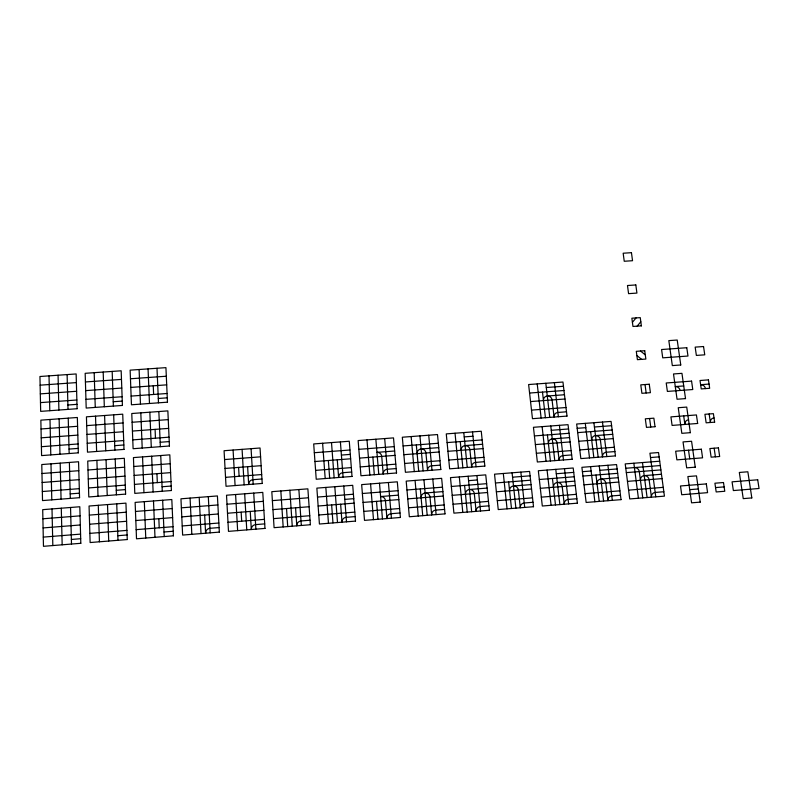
<?xml version="1.0" encoding="UTF-8"?>
<svg xmlns="http://www.w3.org/2000/svg" width="799" height="799" viewBox="0 0 799 799"><rect width="100%" height="100%" fill="white"/><g stroke="black" fill="none" stroke-linecap="round" stroke-linejoin="round"><path stroke-width="1.2" d="M632.418 322.327L636.054 317.922M637.163 326.162L640.808 321.747M43.086 527.929L80.309 524.963M89.588 524.224L126.592 521.278M135.82 520.539L172.614 517.612M181.792 516.873L218.377 513.967M227.495 513.238L263.88 510.341M272.948 509.612L309.123 506.736M318.142 506.017L354.107 503.15M363.076 502.431L398.841 499.585M407.76 498.876L443.325 496.039M452.194 495.33L487.56 492.514M496.379 491.814L531.545 489.008M540.314 488.309L575.29 485.522M584.009 484.833L618.796 482.057M627.465 481.368L662.051 478.611M43.276 537.108L80.559 534.112M89.858 533.372L126.921 530.396M136.16 529.657L173.023 526.691M182.212 525.962L218.856 523.015M227.995 522.286L264.429 519.36M273.518 518.631L309.742 515.725M318.781 514.995L354.806 512.109M363.785 511.39L399.61 508.514M408.549 507.794L444.164 504.938M453.053 504.229L488.469 501.382M497.308 500.673L532.534 497.847M541.313 497.148L576.339 494.331M585.078 493.632L619.914 490.836M628.593 490.137L663.24 487.36M71.371 539.455L80.689 538.706M117.833 535.71L127.091 534.97M164.015 531.994L173.223 531.255M219.096 527.56L209.947 528.299A4.644 4.504 -40.8 0 0 205.593 533.213L204.674 515.055M264.709 523.884L255.61 524.613A4.604 4.504 -41.3 0 0 251.315 529.517L250.257 511.42M310.062 520.229L301.013 520.958A4.564 4.504 -42.3 0 0 296.789 525.842L295.57 507.814M355.156 516.603L346.157 517.323A4.534 4.514 -47.2 0 0 341.992 522.196L340.634 504.219M399.999 512.988L391.051 513.707A4.514 4.494 56.5 0 0 386.946 518.561L385.448 500.653A4.494 4.474 29.2 0 0 380.604 496.549L398.461 495.13M444.594 509.402L435.695 510.112A4.514 4.454 52 0 0 431.65 514.946L430.002 497.098A4.484 4.434 43.8 0 0 425.158 493.013A4.484 4.434 43.8 0 0 421.113 497.807M488.928 505.827L480.079 506.546A4.514 4.414 50.9 0 0 476.104 511.35L474.316 493.572A4.494 4.404 46.2 0 0 469.452 489.497A4.494 4.404 46.2 0 0 465.477 494.271M533.023 502.281L524.224 502.99A4.514 4.375 50.4 0 0 520.299 507.784L518.381 490.057A4.494 4.365 47.1 0 0 513.507 486.002A4.494 4.365 47.1 0 0 509.582 490.766M576.868 498.746L568.119 499.455A4.514 4.335 50.1 0 0 564.254 504.229L562.196 486.571A4.494 4.325 47.5 0 0 557.312 482.516A4.494 4.325 47.5 0 0 553.447 487.27M620.473 495.24L611.764 495.939A4.514 4.305 49.8 0 0 607.969 500.703L605.772 483.095A4.494 4.285 47.7 0 0 600.878 479.06A4.494 4.285 47.7 0 0 597.073 483.794M663.829 491.745L655.18 492.444A4.514 4.265 49.6 0 0 651.435 497.188L649.098 479.65A4.494 4.255 47.9 0 0 644.194 475.625A4.494 4.255 47.9 0 0 640.448 480.339M689.737 489.657L698.346 488.968M715.544 487.58L724.134 486.891M650.506 457.547L659.105 456.868M659.694 461.203L625.208 463.909L629.732 498.936L664.428 496.139L658.526 452.544L649.927 453.213L655.769 496.838M468.574 480.658L477.393 479.959M512.559 477.193L530.087 475.814M556.294 473.747L573.722 472.369M582.421 471.68L591.11 471.001M599.789 470.311L617.118 468.953M625.777 468.264L660.284 465.547M42.896 518.781L80.06 515.844M89.318 515.105L126.262 512.189M135.48 511.46L172.214 508.554M181.373 507.824L217.897 504.938M227.006 504.219L263.32 501.343M272.379 500.623L308.494 497.767M317.493 497.058L353.408 494.221M362.366 493.512L398.072 490.686M406.971 489.977L442.486 487.17M451.335 486.471L486.651 483.675M495.45 482.986L530.566 480.199M539.325 479.51L574.241 476.753M582.95 476.064L617.677 473.318M626.336 472.628L660.873 469.892M344.788 499.395L353.757 498.676M425.158 493.013L442.906 491.605M469.452 489.497L487.1 488.089M513.507 486.002L531.055 484.603M557.312 482.516L574.771 481.138M600.878 479.06L618.236 477.682M644.204 475.625L661.462 474.256M41.957 473.507L78.811 470.691M88 469.992L124.644 467.195M133.783 466.496L170.217 463.72M224.559 459.565L260.594 456.818M314.327 452.723L349.952 449.997M358.841 449.328L394.267 446.621M403.096 445.942L438.331 443.255M447.11 442.586L482.147 439.909M534.411 435.924L569.058 433.278M577.697 432.619L612.164 429.992M341.403 455.07L350.302 454.391M394.646 450.996L376.938 452.354A4.454 4.404 11.8 0 1 381.732 456.399L383.21 474.017A4.464 4.424 20.1 0 1 387.285 469.253L396.164 468.564M417.118 453.672A4.444 4.375 27.7 0 1 421.133 448.968L438.741 447.62M461.133 450.296A4.444 4.345 35.2 0 1 465.078 445.602L482.596 444.254M548.424 443.585A4.434 4.275 41.2 0 1 552.259 438.921L569.577 437.592M591.709 440.259A4.434 4.235 42.5 0 1 595.485 435.615L612.713 434.296M42.147 482.496L79.061 479.66M88.26 478.951L124.964 476.134M134.112 475.425L170.616 472.628M225.048 468.444L261.133 465.667M314.956 461.532L350.641 458.786M359.54 458.107L395.026 455.38M403.865 454.691L439.15 451.984M447.949 451.305L483.045 448.609M535.39 444.584L570.096 441.917M578.746 441.258L613.262 438.601M42.337 491.525L79.311 488.658M88.529 487.949L125.293 485.103M134.452 484.394L171.006 481.557M225.538 477.343L261.682 474.546M315.595 470.371L351.33 467.605M360.239 466.916L395.785 464.159M404.644 463.47L439.979 460.733M448.798 460.054L483.944 457.338M536.369 453.273L571.125 450.586M579.794 449.917L614.361 447.24M70.192 493.892L79.431 493.173M116.264 490.306L125.453 489.597M162.077 486.751L171.206 486.042M261.952 478.991L252.923 479.69A4.554 4.454 -30.1 0 0 248.669 484.504L247.62 466.706M351.68 472.019L342.751 472.708A4.484 4.444 -9.5 0 0 338.616 477.492L337.278 459.815M440.399 465.128L431.57 465.807A4.464 4.395 34.7 0 0 427.555 470.551L425.937 453.003A4.444 4.375 27.7 0 0 421.133 448.968M484.394 461.702L475.615 462.391A4.454 4.355 40 0 0 471.66 467.115L469.902 449.617A4.444 4.345 35.2 0 0 465.078 445.602M571.645 454.931L562.965 455.6A4.454 4.285 43.9 0 0 559.13 460.294L557.093 442.916A4.434 4.275 41.2 0 0 552.259 438.921M614.91 451.565L606.271 452.234A4.464 4.255 44.7 0 0 602.496 456.908L600.329 439.59A4.434 4.235 42.5 0 0 595.485 435.615M41.408 446.701L78.072 443.954M87.221 443.275L123.685 440.559M132.774 439.879L169.028 437.173M531.505 410.107L565.992 407.53M69.034 449.078L78.202 448.399M114.736 445.662L123.845 444.973M160.17 442.256L169.228 441.577M566.501 411.805L557.892 412.454A4.414 4.225 38.1 0 0 554.077 417.058L552.079 399.959A4.395 4.215 35.5 0 0 547.285 396.024A4.395 4.215 35.5 0 0 543.47 400.599M464.219 436.903L472.968 436.244M551.26 430.291L568.548 428.973M577.178 428.314L585.807 427.665M594.416 427.006L611.615 425.697M546.296 387.525L563.455 386.267M41.039 428.973L77.593 426.286M86.701 425.617L123.046 422.941M132.105 422.272L168.249 419.615M529.577 393.038L563.964 390.511M547.285 396.024L564.474 394.756M683.734 385.947L675.275 386.576A4.395 4.115 40.4 0 1 680.099 390.471M709.053 384.079L700.623 384.699A4.395 4.095 41 0 1 705.447 388.594M41.218 437.822L77.833 435.105M86.961 434.426L123.366 431.73M132.444 431.061L168.639 428.374M530.536 401.557L564.973 399.011M40.31 393.877L76.624 391.28M85.673 390.631L121.788 388.054M130.786 387.415L166.701 384.848M40.489 402.606L76.864 399.989M85.932 399.34L122.097 396.733M131.116 396.084L167.091 393.498M67.895 405.013L76.984 404.354M113.228 401.737L122.257 401.088M158.292 398.481L167.281 397.832M40.13 385.168L76.384 382.601M85.423 381.962L121.478 379.405M130.467 378.766L166.312 376.229M640.518 351.021L645.292 354.886M636.853 355.495L641.637 359.36M709.152 413.982L710.401 422.491A4.434 4.125 43.8 0 1 714.016 417.917M714.146 448.209L715.405 456.828M683.684 415.909L684.893 424.439A4.434 4.145 43.5 0 1 688.538 419.845M688.518 450.207L689.747 458.846M645.023 384.539L646.161 392.988M649.597 418.496L650.746 427.046M642.476 462.561L647.1 497.537M642.756 497.887L639.3 471.6A4.484 4.255 46.9 0 0 634.416 467.585M633.847 463.24L638.421 498.236M602.476 422.062L606.821 456.579M607.909 465.268L612.324 500.344M593.887 422.711L598.171 457.248M599.25 465.957L603.605 501.053M590.641 431.63L593.837 457.587M595.994 475.025L599.24 501.402M585.277 423.36L589.512 457.927M590.581 466.636L594.875 501.752M554.386 382.661L558.391 416.738M559.4 425.328L563.475 459.954M564.503 468.683L568.638 503.879M545.807 383.29L549.762 417.388M550.761 425.977L554.776 460.633M555.784 469.363L559.869 504.588M542.491 392.089L545.437 417.707M547.425 434.936L550.421 460.973M552.439 478.471L555.485 504.938M537.218 383.91L541.123 418.037M542.102 426.636L546.067 461.313M547.065 470.052L551.1 505.298M520.848 472.109L524.713 507.425M512.079 472.798L515.894 508.144M508.643 481.937L511.48 508.494M503.31 473.487L507.065 508.853M472.529 431.909L476.054 466.776M476.943 475.555L480.529 511M463.79 432.569L467.255 467.455M468.134 476.254L471.67 511.71M460.264 441.587L462.861 467.805M464.599 485.422L467.235 512.069M455.031 433.228L458.456 468.144M459.315 476.943L462.791 512.429M428.723 435.225L431.979 470.212M432.798 479.03L436.104 514.586M419.934 435.894L423.14 470.901M423.939 479.72L427.195 515.305M416.329 444.933L418.706 471.24M420.314 488.928L422.731 515.665M411.135 436.554L414.281 471.59M415.071 480.419L418.267 516.024M384.679 438.561L387.655 473.667M388.404 482.516L391.43 518.201M375.85 439.23L378.766 474.356M379.495 483.215L382.461 518.921M372.863 457.078L374.312 474.706M376.509 501.363L377.977 519.28M367.001 439.899L369.857 475.055M370.576 483.914L373.493 519.65M340.394 441.917L343.091 477.143M343.77 486.022L346.506 521.827M331.505 442.586L334.142 477.842M334.811 486.721L337.488 522.556M328.359 460.504L329.667 478.192M331.645 504.938L332.973 522.916M322.606 443.265L325.193 478.541M325.842 487.43L328.459 523.285M298.876 489.547L301.323 525.482M289.867 490.256L292.254 526.211M286.531 508.534L287.71 526.581M280.839 490.966L283.176 526.941M251.076 448.678L253.193 484.154M253.722 493.093L255.88 529.148M242.087 449.368L244.144 484.853M244.664 493.802L246.761 529.887M238.601 467.395L239.111 476.294M241.158 512.149L241.678 521.188M233.088 450.047L235.086 485.562M235.595 494.511L237.633 530.626M208.319 496.658L210.177 532.843M199.211 497.377L201.008 533.582M190.082 498.087L191.82 534.331M157.004 368.269L158.482 402.826M158.851 411.535L160.359 446.671M160.739 455.53L162.267 491.245M162.656 500.244L164.214 536.558M153.258 385.807L153.618 394.466M155.086 429.383L155.455 438.182M156.944 473.677L157.323 482.626M158.841 518.711L159.221 527.799M148.055 368.898L149.483 403.475M149.842 412.194L151.291 447.35M151.65 456.219L153.118 491.954M153.498 500.963L154.986 537.308M139.106 369.528L140.464 404.134M140.814 412.853L142.202 448.039M142.552 456.908L143.96 492.673M144.319 501.682L145.758 538.047M112.18 371.415L113.378 406.092M113.678 414.841L114.886 450.087M115.196 458.976L116.424 494.821M116.734 503.849L117.982 540.294M103.191 372.044L104.319 406.751M104.609 415.5L105.758 450.776M106.047 459.665L107.226 495.53M107.515 504.578L108.714 541.043M94.182 372.684L95.261 407.41M95.53 416.159L96.619 451.465M96.899 460.364L98.007 496.249M98.287 505.298L99.426 541.792M67.116 374.581L68.015 409.388M68.235 418.157L69.153 453.532M69.383 462.451L70.312 498.416M70.552 507.475L71.491 544.049M58.067 375.22L58.906 410.047M59.126 418.826L59.975 454.222M60.195 463.14L61.064 499.135M61.283 508.204L62.162 544.808M49.019 375.86L49.798 410.706M49.997 419.485L50.786 454.911M50.986 463.839L51.795 499.854M52.005 508.933L52.824 545.557M700.214 502.122L691.574 502.831L687.889 476.554L696.488 475.874L700.214 502.122M751.819 497.927L743.24 498.626L739.325 472.459L747.854 471.78L751.819 497.927M706.326 483.904L680.498 485.972L681.717 494.741L707.584 492.653L706.326 483.904M723.495 482.526L714.915 483.215L716.184 491.954L724.773 491.265L723.495 482.526M757.712 479.78L732.064 481.837L733.362 490.566L759.05 488.489L757.712 479.78M80.819 543.3L43.466 546.316L42.707 509.662L79.81 506.756L80.819 543.3M127.251 539.545L90.127 542.541L89.059 506.027L125.942 503.13L127.251 539.545M173.423 535.809L136.509 538.796L135.131 502.401L171.815 499.525L173.423 535.809M219.335 532.104L182.631 535.07L180.954 498.806L217.418 495.939L219.335 532.104M264.988 528.419L228.484 531.365L226.517 495.23L262.771 492.384L264.988 528.419M310.372 524.743L274.087 527.68L271.81 491.675L307.875 488.838L310.372 524.743M355.505 521.098L319.42 524.014L316.863 488.129L352.719 485.313L355.505 521.098M400.389 517.472L364.504 520.369L361.657 484.613L397.303 481.817L400.389 517.472M445.013 513.867L409.328 516.753L406.192 481.118L441.647 478.331L445.013 513.867M489.387 510.281L453.912 513.148L450.486 477.632L485.742 474.866L489.387 510.281M533.512 506.716L498.236 509.562L494.531 474.177L529.597 471.42L533.512 506.716M577.397 503.17L542.311 506.007L538.336 470.741L573.203 467.994L577.397 503.17M621.033 499.645L586.146 502.461L581.892 467.315L616.568 464.589L621.033 499.645M79.56 497.687L42.517 500.583L41.778 464.539L78.562 461.752L79.56 497.687M125.613 494.102L88.789 496.968L87.74 461.053L124.324 458.286L125.613 494.102M171.405 490.526L134.791 493.382L133.443 457.597L169.817 454.841L171.405 490.526M262.222 483.445L226.027 486.271L224.08 450.726L260.045 447.999L262.222 483.445M352.019 476.444L316.224 479.24L313.697 443.934L349.273 441.248L352.019 476.444M396.544 472.968L360.948 475.745L358.142 440.569L393.507 437.892L396.544 472.968M440.818 469.522L405.413 472.279L402.326 437.223L437.502 434.556L440.818 469.522M484.843 466.087L449.637 468.833L446.271 433.897L481.258 431.24L484.843 466.087M572.164 459.275L537.347 461.992L533.442 427.295L568.039 424.668L572.164 459.275M615.46 455.899L580.843 458.596L576.658 424.019L611.065 421.413L615.46 455.899M701.342 449.208L675.674 451.205L676.883 459.854L702.581 457.837L701.342 449.208M718.411 447.869L709.882 448.539L711.13 457.168L719.669 456.499L718.411 447.869M695.26 467.175L686.671 467.854L683.035 441.917L691.574 441.258L695.26 467.175M655.02 426.716L646.471 427.375L645.322 418.816L653.862 418.167L655.02 426.716M697.657 423.47L672.099 425.418L670.92 416.878L696.428 414.941L697.657 423.47M714.636 422.172L706.146 422.821L704.918 414.301L713.387 413.662L714.636 422.172M690.356 432.678L681.827 433.328L678.241 407.72L686.731 407.081L690.356 432.678M685.522 398.611L677.053 399.24L673.507 373.962L681.947 373.343L685.522 398.611M78.322 452.843L41.588 455.6L40.859 420.154L77.343 417.487L78.322 452.843M124.005 449.408L87.481 452.154L86.442 416.828L122.726 414.172L124.005 449.408M169.428 445.992L133.103 448.718L131.775 413.512L167.86 410.886L169.428 445.992M567.01 416.089L532.474 418.686L528.618 384.539L562.955 382.032L567.01 416.089M649.267 384.229L640.778 384.858L641.907 393.308L650.416 392.679L649.267 384.229M691.574 381.123L666.216 382.981L667.385 391.42L692.783 389.532L691.574 381.123M708.433 379.875L700.014 380.504L701.232 388.913L709.672 388.284L708.433 379.875M644.733 350.721L636.294 351.32L637.412 359.67L645.862 359.061L644.733 350.721M686.78 347.725L661.582 349.523L662.731 357.842L687.979 356.034L686.78 347.725M703.539 346.526L695.17 347.126L696.368 355.425L704.758 354.826L703.539 346.526M77.104 408.728L40.669 411.365L39.95 376.499L76.145 373.952L77.104 408.728M122.417 405.443L86.192 408.069L85.173 373.313L121.168 370.786L122.417 405.443M167.47 402.177L131.445 404.783L130.137 370.157L165.932 367.64L167.47 402.177M680.758 364.973L672.329 365.592L668.823 340.624L677.212 340.034L680.758 364.973M641.367 325.862L632.968 326.451L631.859 318.212L640.249 317.632L641.367 325.862M635.824 284.953L627.485 285.513L628.573 293.652L636.923 293.083L635.824 284.953M631.45 252.684L623.17 253.223L624.239 261.263L632.538 260.714L631.45 252.684"/></g></svg>
